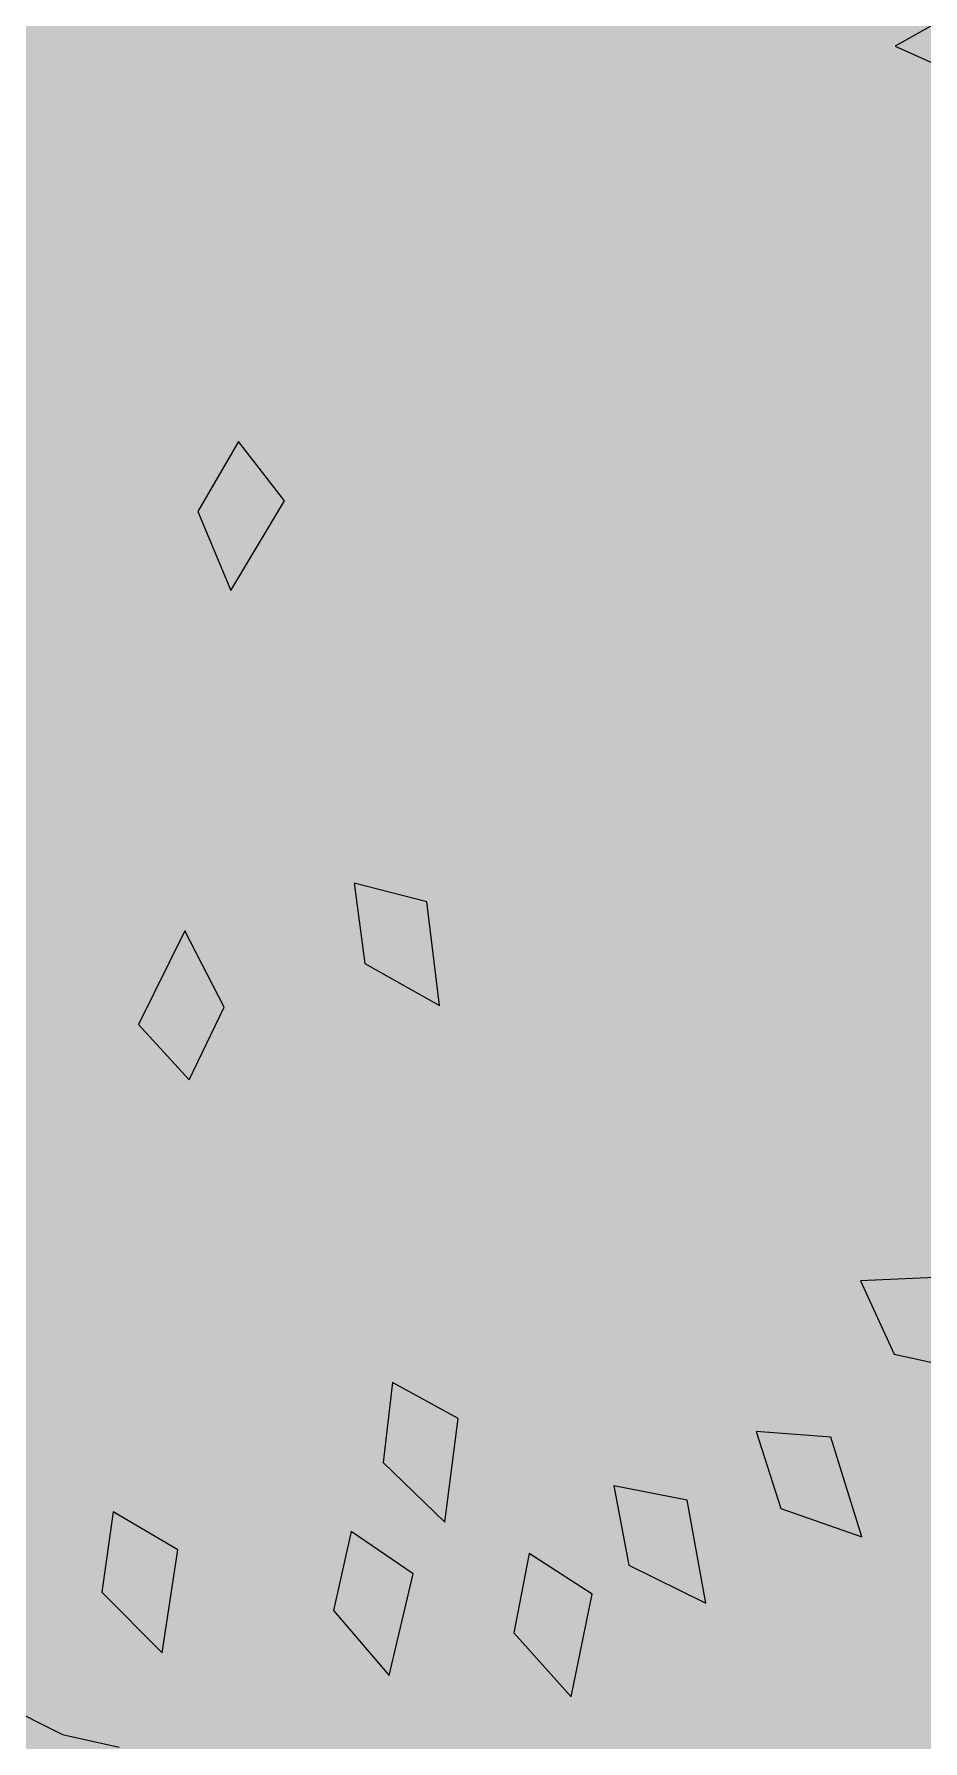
# Model space of a CAD drawing. Header units: millimetres. Extents: x 3866 to 35600, y -8896 to 9491.
# Drawn here: x 33062.584 to 33063.753, y -6690.351 to -6688.107 of the extents above; entities that cross this region are included whole.
import ezdxf

# ---------------------------------------------------------------- set-up
doc = ezdxf.new("R2010")
doc.units = ezdxf.units.MM
for name, color, linetype in [('A绿-TXT', 252, 'Continuous'), ('ВДМ', 7, 'Continuous'), ('КУЩІ', 108, 'Continuous')]:
    doc.layers.add(name, color=color, linetype=linetype)
doc.layers.add('Интерьер - Мебель_Ном_пера__4', color=7, linetype='Continuous', lineweight=20, true_color=0x029e21)

# ---------------------------------------------------------------- blocks, each defined once
blk = doc.blocks.new('A$C196E2D52')
at = {"layer": 'A绿-TXT', "color": 94, "linetype": 'ByBlock'}
for p, q in [((86.9, 1158.3), (41.4, 1113.2)), ((146.7, 1149.7), (86.9, 1158.3)), ((118.5, 1101.3), (146.7, 1149.7)), ((510.9, 1130.7), (469.5, 1093)), ((580.9, 1096.2), (510.9, 1130.7)), ((41.4, 1113.2), (118.5, 1101.3)), ((469.5, 1093), (523.9, 1066.9)), ((523.9, 1066.9), (580.9, 1096.2)), ((894.2, 1086.4), (835.1, 1061.8)), ((946.4, 1056), (894.2, 1086.4)), ((835.1, 1061.8), (902.1, 1021.7)), ((902.1, 1021.7), (946.4, 1056)), ((73.2, 985), (24.4, 943.4)), ((132.1, 971.9), (73.2, 985)), ((100.4, 925.7), (132.1, 971.9)), ((616.5, 969.6), (556.6, 961.8)), ((602.5, 915.4), (616.5, 969.6)), ((556.6, 961.8), (525, 906)), ((183.6, 948.1), (139.1, 901.9)), ((243.5, 941), (183.6, 948.1)), ((24.4, 943.4), (100.4, 925.7)), ((216.6, 891.9), (243.5, 941)), ((525, 906), (602.5, 915.4)), ((139.1, 901.9), (216.6, 891.9)), ((56.4, 850.4), (8.7, 807.6)), ((115.7, 838.9), (56.4, 850.4)), ((85.2, 791.9), (115.7, 838.9)), ((8.7, 807.6), (85.2, 791.9)), ((166.3, 775.7), (107, 764.4)), ((155.4, 720.8), (166.3, 775.7)), ((107, 764.4), (78.6, 707)), ((78.6, 707), (155.4, 720.8)), ((206.7, 669.3), (149.2, 650.8)), ((202.7, 613.5), (206.7, 669.3)), ((149.2, 650.8), (128.2, 590.3)), ((128.2, 590.3), (202.7, 613.5)), ((319.4, 591.5), (264.5, 566.3)), ((322, 535.6), (319.4, 591.5)), ((264.5, 566.3), (250.8, 503.7)), ((1241.9, 565.6), (1209.8, 494.4)), ((1273.2, 509.6), (1241.9, 565.6))]:
    blk.add_line(p, q, dxfattribs=at)
blk = doc.blocks.new('Дерево лиственное 02 11_24')
at = {"layer": 'Интерьер - Мебель_Ном_пера__4', "linetype": 'Continuous'}
for p, q in [((1152, 7917), (1771, 7603)), ((1771, 7603), (2344, 7476))]:
    blk.add_line(p, q, dxfattribs=at)

msp = doc.modelspace()

# ---------------------------------------------------------------- hatches: boundary and pattern name
at = {"layer": 'ВДМ', "true_color": 0x139b48, "transparency": 33554585}
h = msp.add_hatch(color=114, dxfattribs=at)
h.dxf.hatch_style = 1
h.paths.add_polyline_path([(33080.2621, -6678.6225), (33090.0813, -6681.9727), (33090.5749, -6680.5188), (33077.7869, -6676.1231, -0.320249), (33075.7621, -6673.2861), (33075.7621, -6665.7475), (33072.7621, -6665.7475), (33072.7621, -6676.1225), (33065.2621, -6676.1225), (33060.2621, -6676.1225), (33060.2621, -6695.0762, 0.414214), (33063.2621, -6698.0762), (33063.7403, -6698.0762, 0.050382), (33063.7655, -6697.8262), (33063.7655, -6689.6803), (33072.1447, -6689.6803), (33072.1447, -6699.0257), (33078.7088, -6702.2703), (33080.408, -6703.1101), (33082.4476, -6698.9837), (33080.7712, -6698.1498, -1.802326), (33084.5623, -6700.0356), (33082.8953, -6699.2064), (33080.8563, -6703.3317), (33085.5126, -6705.6332), (33086.7344, -6703.1612), (33090.3459, -6704.9366), (33089.1202, -6707.4164), (33092.3163, -6708.9962, 0.173141), (33092.6502, -6709.0351), (33096.5476, -6708.1361, 0.226063), (33096.8844, -6707.8685), (33098.3687, -6704.8331), (33098.5798, -6704.4013), (33095.0902, -6702.695), (33097.1987, -6698.3829), (33100.6883, -6700.0892), (33111.2402, -6705.2495), (33106.2915, -6715.3452, 0.413327), (33106.5191, -6716.0136), (33107.7952, -6716.6439, 0.414214), (33108.4649, -6716.417), (33115.2974, -6702.5842), (33115.4152, -6702.2389), (33076.7101, -6689.0332), (33077.6788, -6686.1939), (33119.1204, -6700.3817, 0.414214), (33122.2954, -6698.8262), (33124.0784, -6693.6179, 0.161962), (33124.0922, -6692.0397), (33113.5102, -6688.4024), (33113.0322, -6689.8032), (33122.8514, -6693.1534), (33120.4296, -6700.2516), (33099.1349, -6692.9862), (33077.8403, -6685.7207)])

# ---------------------------------------------------------------- block references
at = {"layer": 'A绿-TXT', "color": 116, "lineweight": 9, "true_color": 0x136734, "xscale": 0.00176, "yscale": 0.00176, "zscale": 0.00176, "rotation": 90}
msp.add_blockref('A$C196E2D52', (33064.7117, -6690.3082), dxfattribs=at)
at = {"layer": 'КУЩІ', "linetype": 'Continuous', "xscale": 0.0001307448670890075, "yscale": 0.0001307448670890075, "zscale": 0.0001307448670890075}
msp.add_blockref('Дерево лиственное 02 11_24', (33062.3898, -6691.3368), dxfattribs=at)

doc.saveas('drawing.dxf')
